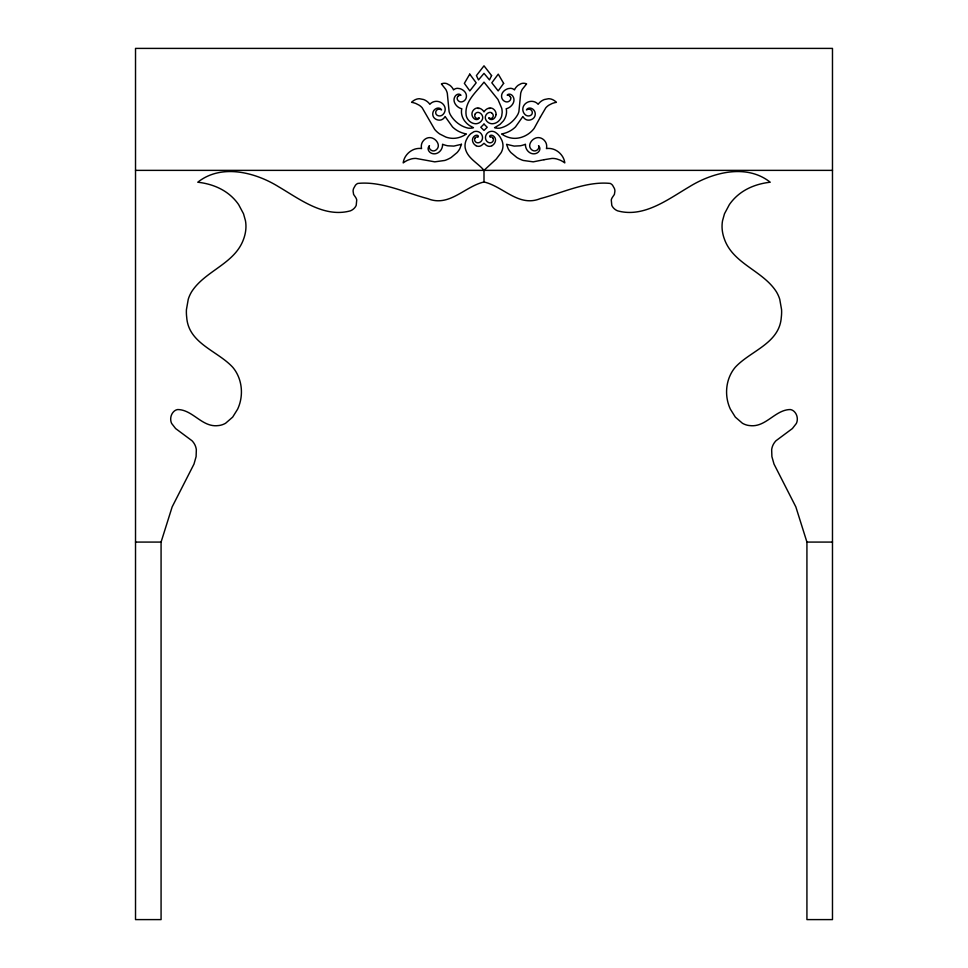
<?xml version="1.0" encoding="UTF-8"?>
<svg xmlns="http://www.w3.org/2000/svg" width="968" height="968" viewBox="0 0 968 968"><rect width="100%" height="100%" fill="white"/><g stroke="black" fill="none" stroke-linecap="round" stroke-linejoin="round"><path stroke-width="1.45" d="M161.075 542.08L172.147 506.905L193.987 464.083L196.105 456.618L196.335 449.709A16.48 16.48 0 0 0 195.584 446.514A14.895 14.895 0 0 0 194.096 443.429A17.109 17.109 0 0 0 191.991 440.73L175.607 428.546L171.663 423.488A10.273 10.273 0 0 1 170.695 419.084L170.731 418.2A10.854 10.854 0 0 1 171.989 413.929A10.067 10.067 0 0 1 173.466 411.884A8.397 8.397 0 0 1 174.906 410.65A6.824 6.824 0 0 1 177.797 409.549C192.959 409.742 202.191 427.687 218.199 425.593A16.771 16.771 0 0 0 221.793 424.891A18.634 18.634 0 0 0 225.604 423.234L232.671 417.111L237.644 409.137A40.281 40.281 0 0 0 240.838 398.852A41.503 41.503 0 0 0 241.395 390.503A40.656 40.656 0 0 0 240.028 381.356A37.909 37.909 0 0 0 237.039 373.696A34.727 34.727 0 0 0 232.683 367.211C217.461 350.743 188.482 343.471 186.703 317.322A44.879 44.879 0 0 1 186.425 309.663L188.252 299.269A34.328 34.328 0 0 1 191.616 291.779C205.228 270.495 235.006 263.913 243.706 238.793A38.744 38.744 0 0 0 245.618 231.146A32.912 32.912 0 0 0 245.485 220.825L243.512 213.759L238.588 204.526A48.533 48.533 0 0 0 228.775 194.12C219.917 187.151 208.894 183.448 197.774 182.226C221.236 163.531 255.165 172.207 278.542 186.703C299.899 199.251 324.099 218.066 350.38 210.843A11.459 11.459 0 0 0 353.804 208.677A10.007 10.007 0 0 0 356.212 205.337L356.732 199.916A8.688 8.688 0 0 0 355.438 197.109L353.598 194.423L353.078 190.986A9.922 9.922 0 0 1 353.586 188.506L355.438 185.239A7.466 7.466 0 0 1 357.773 183.424C381.489 181.016 405.023 192.656 427.674 198.621C449.321 207.503 464.713 186.401 484 181.984C503.287 186.401 518.679 207.503 540.326 198.621C562.977 192.656 586.511 181.016 610.227 183.424A7.466 7.466 0 0 1 612.562 185.239L614.414 188.506A9.922 9.922 0 0 1 614.922 190.986L614.402 194.423L612.562 197.109A8.688 8.688 0 0 0 611.268 199.916L611.788 205.337A10.007 10.007 0 0 0 614.196 208.677A11.459 11.459 0 0 0 617.62 210.843C643.901 218.066 668.101 199.251 689.458 186.703C712.835 172.207 746.764 163.531 770.225 182.226C759.106 183.448 748.082 187.151 739.225 194.12A48.533 48.533 0 0 0 729.412 204.526L724.487 213.759L722.515 220.825A32.912 32.912 0 0 0 722.382 231.146A38.744 38.744 0 0 0 724.294 238.793C732.994 263.913 762.772 270.495 776.384 291.779A34.328 34.328 0 0 1 779.748 299.269L781.575 309.663A44.879 44.879 0 0 1 781.297 317.322C779.518 343.471 750.539 350.743 735.317 367.211A34.727 34.727 0 0 0 730.961 373.696A37.909 37.909 0 0 0 727.972 381.356A40.656 40.656 0 0 0 726.605 390.503A41.503 41.503 0 0 0 727.162 398.852A40.281 40.281 0 0 0 730.356 409.137L735.329 417.111L742.395 423.234A18.634 18.634 0 0 0 746.207 424.891A16.771 16.771 0 0 0 749.801 425.593C765.809 427.687 775.041 409.742 790.203 409.549A6.824 6.824 0 0 1 793.095 410.65A8.397 8.397 0 0 1 794.534 411.884A10.067 10.067 0 0 1 796.011 413.929A10.854 10.854 0 0 1 797.269 418.2L797.305 419.084A10.273 10.273 0 0 1 796.337 423.488L792.393 428.546L776.009 440.73A17.109 17.109 0 0 0 773.904 443.429A14.895 14.895 0 0 0 772.416 446.514A16.48 16.48 0 0 0 771.665 449.709L771.895 456.618L774.013 464.083L795.853 506.905L806.925 542.08L806.925 919.6L832.48 919.6L832.48 48.4L135.52 48.4L135.52 919.6L161.075 919.6L161.075 542.08L135.52 542.08M484 181.984L484 170.368L496.294 159.006L501.134 152.654A17.557 17.557 0 0 0 502.489 149.29A12.85 12.85 0 0 0 502.828 143.833A15.44 15.44 0 0 0 501.872 140.336L500.335 137.408A18.924 18.924 0 0 0 497.249 133.741L495.616 132.483A8.506 8.506 0 0 0 494.103 131.733A6.183 6.183 0 0 0 491.381 131.345L490.8 131.418A6.522 6.522 0 0 0 488.126 132.531L487.969 132.652A6.486 6.486 0 0 0 485.742 135.883A5.856 5.856 0 0 0 485.67 139.053A5.167 5.167 0 0 0 487.69 142.006A4.441 4.441 0 0 0 489.772 142.78A3.243 3.243 0 0 0 491.901 142.284A3.545 3.545 0 0 0 492.918 141.255A2.904 2.904 0 0 0 492.881 138.013M488.767 108.174L487.569 108.622A8.301 8.301 0 0 0 484 111.913A8.313 8.313 0 0 0 480.43 108.622L479.233 108.174M135.52 170.368L832.48 170.368M806.925 542.08L832.48 542.08M491.938 145.672A6.8 6.8 0 0 0 495.362 141.255A5.433 5.433 0 0 0 495.459 139.344A4.876 4.876 0 0 0 493.341 135.944A4.404 4.404 0 0 0 492.373 135.435A3.703 3.703 0 0 0 491.538 135.242A1.924 1.924 0 0 0 489.76 135.931L490.123 136.899M484 170.368C477.926 162.927 467.375 158.353 465.245 148.165A12.899 12.899 0 0 1 465.184 143.712A15.464 15.464 0 0 1 466.128 140.336L467.665 137.408A18.924 18.924 0 0 1 470.75 133.741L473.86 131.745A6.425 6.425 0 0 1 479.862 132.543A6.159 6.159 0 0 1 480.902 133.475A6.619 6.619 0 0 1 482.27 135.931A5.747 5.747 0 0 1 482.149 139.61A5.263 5.263 0 0 1 481.156 141.243A4.695 4.695 0 0 1 479.91 142.248A4.404 4.404 0 0 1 477.974 142.792A3.158 3.158 0 0 1 476.099 142.272A3.545 3.545 0 0 1 475.082 141.255A2.904 2.904 0 0 1 475.119 138.013M477.091 118.544A2.928 2.928 0 0 1 475.264 113.982M477.998 107.968A4.707 4.707 0 0 0 476.232 108.21A5.917 5.917 0 0 0 474.538 109.106A6.957 6.957 0 0 0 473.763 109.783A7.115 7.115 0 0 0 472.965 110.775A5.699 5.699 0 0 0 472.009 114.841A6.292 6.292 0 0 0 473.279 117.757A5.59 5.59 0 0 0 474.09 118.592A4.392 4.392 0 0 0 475.203 119.282A3.364 3.364 0 0 0 477.635 119.354A2.456 2.456 0 0 0 478.422 118.895A2.517 2.517 0 0 0 479.196 117.672A2.759 2.759 0 0 1 478.24 118.326A2.13 2.13 0 0 1 477.103 118.459M477.974 108.343A5.699 5.699 0 0 1 479.16 108.537M475.215 113.946A3.57 3.57 0 0 1 476.268 112.869A2.94 2.94 0 0 1 477.986 112.397A3.848 3.848 0 0 1 479.196 112.639A5.481 5.481 0 0 1 482.512 116.257A4.598 4.598 0 0 1 482.524 118.81A5.784 5.784 0 0 1 481.87 120.262A7.454 7.454 0 0 1 477.526 123.48A6.534 6.534 0 0 1 474.562 123.614A8.385 8.385 0 0 1 472.299 122.984A10.491 10.491 0 0 1 468.669 120.347A10.672 10.672 0 0 1 466.213 115.64C463.914 101.797 476.413 92.081 484 82.135L497.976 99.498L501.714 108.234A18.973 18.973 0 0 1 502.162 112.482L501.726 115.894A10.672 10.672 0 0 1 499.331 120.347A10.491 10.491 0 0 1 495.701 122.984A8.385 8.385 0 0 1 493.438 123.614A6.522 6.522 0 0 1 490.594 123.517A7.478 7.478 0 0 1 486.589 120.927L485.924 119.911A5.687 5.687 0 0 1 485.476 118.774A4.598 4.598 0 0 1 485.488 116.22A5.554 5.554 0 0 1 488.029 113.002A4.767 4.767 0 0 1 489.106 112.542A3.787 3.787 0 0 1 489.965 112.397A2.977 2.977 0 0 1 491.659 112.832M491.587 112.978A3.025 3.025 0 0 1 490.97 118.64M490.933 118.459A2.166 2.166 0 0 1 489.699 118.29A2.783 2.783 0 0 1 488.804 117.672A2.517 2.517 0 0 0 489.578 118.895A2.493 2.493 0 0 0 490.498 119.403A3.449 3.449 0 0 0 492.966 119.209A4.501 4.501 0 0 0 494.152 118.386A6.195 6.195 0 0 0 496.015 114.563M496.027 114.563A5.711 5.711 0 0 0 495.253 111.138A7.115 7.115 0 0 0 494.237 109.783L493.45 109.106A5.905 5.905 0 0 0 491.768 108.21A4.707 4.707 0 0 0 490.002 107.968M488.828 108.537A5.711 5.711 0 0 1 490.026 108.343M439.908 109.275A5.518 5.518 0 0 1 441.553 109.928A3.993 3.993 0 0 0 440.634 108.852A3.485 3.485 0 0 0 438.54 108.077A5.07 5.07 0 0 0 436.35 108.477A5.905 5.905 0 0 0 432.841 112.978A6.437 6.437 0 0 0 432.974 115.628A5.445 5.445 0 0 0 434.39 118.096A6.655 6.655 0 0 0 436.157 119.354L437.028 119.73A7.103 7.103 0 0 0 439.883 120.117A5.627 5.627 0 0 0 442.34 119.367A7.018 7.018 0 0 0 443.743 118.278A8.954 8.954 0 0 0 445.111 116.523L452.552 126.977A26.148 26.148 0 0 0 458.953 131.503A26.85 26.85 0 0 0 466.407 133.959A24.914 24.914 0 0 1 460.26 137.117A22.494 22.494 0 0 1 455.698 138.182A20.243 20.243 0 0 1 451.027 138.23A23.111 23.111 0 0 1 445.849 137.069L439.75 133.995A24.696 24.696 0 0 1 434.656 129.385L422.193 107.799A14.907 14.907 0 0 0 419.047 105.125L415.901 103.528A21.974 21.974 0 0 0 411.581 102.318A13.77 13.77 0 0 1 414.437 100.127A10.878 10.878 0 0 1 416.906 99.087A9.269 9.269 0 0 1 419.555 98.736L423.621 99.535A13.794 13.794 0 0 1 427.82 102.051A12.487 12.487 0 0 1 429.865 104.338A7.647 7.647 0 0 1 431.135 103.116A8.567 8.567 0 0 1 433.18 101.955A8.857 8.857 0 0 1 438.952 101.688A9.728 9.728 0 0 1 441.372 102.777A8.857 8.857 0 0 1 443.211 104.314A7.635 7.635 0 0 1 444.965 107.545A7.187 7.187 0 0 1 443.162 114.321A5.614 5.614 0 0 1 441.602 115.47A4.465 4.465 0 0 1 439.291 115.918A4.937 4.937 0 0 1 437.826 115.579A3.824 3.824 0 0 1 436.689 114.865A2.868 2.868 0 0 1 435.794 113.28A3.63 3.63 0 0 1 435.818 111.78A3.231 3.231 0 0 1 436.108 110.993A3.449 3.449 0 0 1 437.149 109.82A3.654 3.654 0 0 1 437.839 109.445A3.449 3.449 0 0 1 439.92 109.275M458.36 96.001A3.279 3.279 0 0 1 460.695 95.263M460.816 95.13A2.65 2.65 0 0 0 458.59 94.15A3.993 3.993 0 0 0 457.271 94.453A4.465 4.465 0 0 0 456.037 95.239A5.663 5.663 0 0 0 455.081 96.352A6.486 6.486 0 0 0 454.149 101.156A7.974 7.974 0 0 0 454.73 102.971A9.837 9.837 0 0 0 455.759 104.701A11.096 11.096 0 0 0 459.014 107.642A9.741 9.741 0 0 0 461.857 108.755A8.325 8.325 0 0 0 461.482 110.618L461.47 112.518A14.943 14.943 0 0 0 462.111 115.978A16.831 16.831 0 0 0 464.64 120.952L466.479 123.069A20.994 20.994 0 0 0 469.698 125.658L473.449 127.691A13.044 13.044 0 0 1 468.064 128.127C460.635 126.457 453.968 121.169 450.253 114.563A16.347 16.347 0 0 1 449.091 111.526L447.301 93.255A16.553 16.553 0 0 0 445.764 89.383L441.396 83.913A7.429 7.429 0 0 1 446.817 83.635L449.83 85.269A13.249 13.249 0 0 1 452.358 87.858A9.269 9.269 0 0 1 453.508 89.915A6.123 6.123 0 0 1 457.586 88.318L459.848 88.645A10.721 10.721 0 0 1 462.595 89.891A10.067 10.067 0 0 1 464.204 91.173A8.083 8.083 0 0 1 465.668 93.109A6.316 6.316 0 0 1 466.116 98.095A5.53 5.53 0 0 1 464.398 100.612A5.989 5.989 0 0 1 462.789 101.567A4.683 4.683 0 0 1 461.083 101.906A3.763 3.763 0 0 1 459.05 101.325A4.61 4.61 0 0 1 457.973 100.382A3.594 3.594 0 0 1 457.307 99.172A2.626 2.626 0 0 1 457.259 97.72A3.279 3.279 0 0 1 457.683 96.752A3.848 3.848 0 0 1 458.469 95.868M510.741 97.72A2.626 2.626 0 0 1 510.693 99.172A3.594 3.594 0 0 1 510.027 100.382A4.622 4.622 0 0 1 508.962 101.313A3.763 3.763 0 0 1 506.929 101.906A4.683 4.683 0 0 1 505.211 101.567A5.977 5.977 0 0 1 503.554 100.575A5.53 5.53 0 0 1 501.884 98.095A6.316 6.316 0 0 1 502.331 93.109A8.083 8.083 0 0 1 503.796 91.173A10.067 10.067 0 0 1 505.405 89.891A10.721 10.721 0 0 1 508.152 88.645L510.439 88.318A6.123 6.123 0 0 1 514.492 89.915A9.269 9.269 0 0 1 515.641 87.858A13.249 13.249 0 0 1 518.17 85.269L521.183 83.635A7.417 7.417 0 0 1 526.604 83.913L522.236 89.383A16.553 16.553 0 0 0 520.699 93.255L518.909 111.526A16.347 16.347 0 0 1 517.747 114.563C514.032 121.169 507.365 126.457 499.936 128.127A13.044 13.044 0 0 1 494.551 127.691L499.996 124.436L503.36 120.952A16.819 16.819 0 0 0 505.889 115.966A14.943 14.943 0 0 0 506.53 112.518L506.518 110.618A8.325 8.325 0 0 0 506.143 108.755A9.741 9.741 0 0 0 508.986 107.642A11.084 11.084 0 0 0 512.241 104.701A9.837 9.837 0 0 0 513.27 102.971A7.974 7.974 0 0 0 513.851 101.156A6.486 6.486 0 0 0 512.919 96.352A5.663 5.663 0 0 0 511.963 95.239A4.465 4.465 0 0 0 510.729 94.453A3.993 3.993 0 0 0 509.41 94.15A2.65 2.65 0 0 0 507.184 95.13A3.291 3.291 0 0 1 509.531 95.868A3.848 3.848 0 0 1 510.317 96.752M510.196 96.618A3.291 3.291 0 0 1 510.62 97.587M491.938 145.684A5.772 5.772 0 0 1 490.546 146.216A4.743 4.743 0 0 1 487.981 146.107A7.151 7.151 0 0 1 486.408 145.369L484 143.3L481.592 145.369A7.115 7.115 0 0 1 479.934 146.132A4.659 4.659 0 0 1 477.599 146.241A5.747 5.747 0 0 1 476.062 145.684M476.062 145.672A6.8 6.8 0 0 1 472.638 141.255A5.457 5.457 0 0 1 472.517 139.598A4.888 4.888 0 0 1 475.034 135.714A4.017 4.017 0 0 1 476.195 135.278A2.541 2.541 0 0 1 476.934 135.242A1.815 1.815 0 0 1 478.24 135.956L478.301 136.5A1.222 1.222 0 0 1 477.877 136.899M475.155 137.976A2.577 2.577 0 0 1 477.877 136.875M490.123 136.875A2.565 2.565 0 0 1 492.845 137.976M461.458 144.305L459.8 148.757A21.865 21.865 0 0 1 457.065 152.593L451.185 157.469A31.085 31.085 0 0 1 444.82 160.446L434.765 161.85L415.974 158.425A17.46 17.46 0 0 0 411.267 158.958L408.012 160.083A24.236 24.236 0 0 0 403.22 162.902A14.629 14.629 0 0 1 403.922 159.817A16.771 16.771 0 0 1 405.737 156.126A17.46 17.46 0 0 1 412.622 150.028A15.561 15.561 0 0 1 418.805 148.431A13.867 13.867 0 0 1 421.576 148.588A9.474 9.474 0 0 1 421.395 145.152A8.361 8.361 0 0 1 422.907 141.352L423.778 140.299A9.414 9.414 0 0 1 425.146 139.126A8.494 8.494 0 0 1 427.433 137.976A7.187 7.187 0 0 1 430.397 137.662A8.361 8.361 0 0 1 432.551 138.17A9.414 9.414 0 0 1 437.233 142.151A8.143 8.143 0 0 1 438.02 143.893A6.232 6.232 0 0 1 438.298 145.611A4.925 4.925 0 0 1 437.633 148.189A5.808 5.808 0 0 1 435.261 150.439A4.332 4.332 0 0 1 433.846 150.875A3.642 3.642 0 0 1 432.527 150.802A4.598 4.598 0 0 1 429.901 149.012A4.005 4.005 0 0 1 429.441 148.225A3.267 3.267 0 0 1 429.199 146.749A2.868 2.868 0 0 1 429.465 145.72A5.288 5.288 0 0 0 428.558 146.991L428.267 147.705A3.509 3.509 0 0 0 428.146 149.108A4.15 4.15 0 0 0 428.534 150.451A5.687 5.687 0 0 0 430.663 152.823A6.546 6.546 0 0 0 432.478 153.597A7.175 7.175 0 0 0 436.991 153.283A8.409 8.409 0 0 0 438.879 152.206A9.269 9.269 0 0 0 442.158 147.451A9.704 9.704 0 0 0 442.545 144.232A25.567 25.567 0 0 0 447.785 145.793L453.835 146.095L461.458 144.305M540.434 116.959L534.142 128.381A24.986 24.986 0 0 1 530.161 132.555A26.051 26.051 0 0 1 523.99 136.355L522.151 137.069A23.111 23.111 0 0 1 516.972 138.23A20.231 20.231 0 0 1 512.302 138.182A22.494 22.494 0 0 1 507.74 137.117A24.914 24.914 0 0 1 501.593 133.959A26.85 26.85 0 0 0 509.047 131.503A26.16 26.16 0 0 0 515.46 126.965L522.889 116.523A8.954 8.954 0 0 0 524.257 118.278A7.018 7.018 0 0 0 525.66 119.367A5.627 5.627 0 0 0 528.141 120.117A7.115 7.115 0 0 0 530.972 119.73L531.843 119.354A6.655 6.655 0 0 0 533.61 118.096A5.457 5.457 0 0 0 535.026 115.615A6.437 6.437 0 0 0 535.159 112.978A5.905 5.905 0 0 0 531.65 108.477A5.07 5.07 0 0 0 529.46 108.077A3.485 3.485 0 0 0 527.366 108.84A3.993 3.993 0 0 0 526.447 109.928A5.53 5.53 0 0 1 528.092 109.275A3.424 3.424 0 0 1 530.161 109.445A3.654 3.654 0 0 1 530.851 109.82A3.424 3.424 0 0 1 531.88 110.981A3.231 3.231 0 0 1 532.182 111.78A3.63 3.63 0 0 1 532.206 113.28A2.868 2.868 0 0 1 531.311 114.865A3.824 3.824 0 0 1 530.174 115.579A4.949 4.949 0 0 1 528.746 115.918A4.477 4.477 0 0 1 526.374 115.458A5.627 5.627 0 0 1 524.825 114.321A7.187 7.187 0 0 1 523.023 107.545A7.635 7.635 0 0 1 524.789 104.314A8.857 8.857 0 0 1 526.628 102.777A9.728 9.728 0 0 1 529.048 101.688A8.857 8.857 0 0 1 534.82 101.955A8.567 8.567 0 0 1 536.865 103.116A7.635 7.635 0 0 1 538.135 104.338A12.487 12.487 0 0 1 540.18 102.051A13.794 13.794 0 0 1 544.379 99.535L548.457 98.736A9.281 9.281 0 0 1 551.107 99.087A10.878 10.878 0 0 1 553.563 100.127A13.77 13.77 0 0 1 556.418 102.318A21.974 21.974 0 0 0 552.087 103.528L548.953 105.125A14.907 14.907 0 0 0 545.807 107.799L540.434 116.959M491.575 75.577L489.493 79.92L484 73.374L478.507 79.92L476.425 75.577L484 65.824L491.575 75.577M469.746 74.137L464.362 83.369L469.831 90.907L476.171 82.8L469.746 74.137M503.638 83.369L498.169 90.907L491.829 82.8L498.254 74.137L503.638 83.369M484 124.11L480.793 127.268L484 130.414L487.206 127.268L484 124.11M544.016 159.708L533.235 161.85L523.18 160.446A31.085 31.085 0 0 1 516.815 157.469L510.935 152.593A21.853 21.853 0 0 1 508.2 148.757L506.542 144.305L514.165 146.095L520.191 145.793A25.555 25.555 0 0 0 525.455 144.232A9.704 9.704 0 0 0 525.842 147.451A9.269 9.269 0 0 0 529.121 152.206A8.409 8.409 0 0 0 531.009 153.283A7.175 7.175 0 0 0 535.522 153.597A6.546 6.546 0 0 0 537.325 152.835A5.699 5.699 0 0 0 539.466 150.451A4.15 4.15 0 0 0 539.854 149.108A3.509 3.509 0 0 0 539.733 147.705L539.442 146.991A5.288 5.288 0 0 0 538.535 145.72A2.868 2.868 0 0 1 538.801 146.749A3.267 3.267 0 0 1 538.559 148.225A4.005 4.005 0 0 1 538.111 149.024A4.659 4.659 0 0 1 536.212 150.56A4.392 4.392 0 0 1 535.473 150.802A3.642 3.642 0 0 1 534.154 150.875A4.332 4.332 0 0 1 532.739 150.439A5.796 5.796 0 0 1 530.367 148.189A4.913 4.913 0 0 1 529.702 145.611A6.219 6.219 0 0 1 529.98 143.893A8.143 8.143 0 0 1 530.766 142.151A9.414 9.414 0 0 1 535.449 138.17A8.349 8.349 0 0 1 537.627 137.65A7.187 7.187 0 0 1 540.567 137.976A8.494 8.494 0 0 1 542.854 139.126A9.414 9.414 0 0 1 544.234 140.299L545.093 141.352A8.361 8.361 0 0 1 546.605 145.152A9.462 9.462 0 0 1 546.424 148.588A13.867 13.867 0 0 1 549.195 148.431A15.561 15.561 0 0 1 555.39 150.028A17.46 17.46 0 0 1 562.263 156.126A16.783 16.783 0 0 1 564.078 159.817A14.617 14.617 0 0 1 564.78 162.902A24.236 24.236 0 0 0 559.988 160.083L556.733 158.958A17.46 17.46 0 0 0 552.026 158.425L544.016 159.708"/></g></svg>
